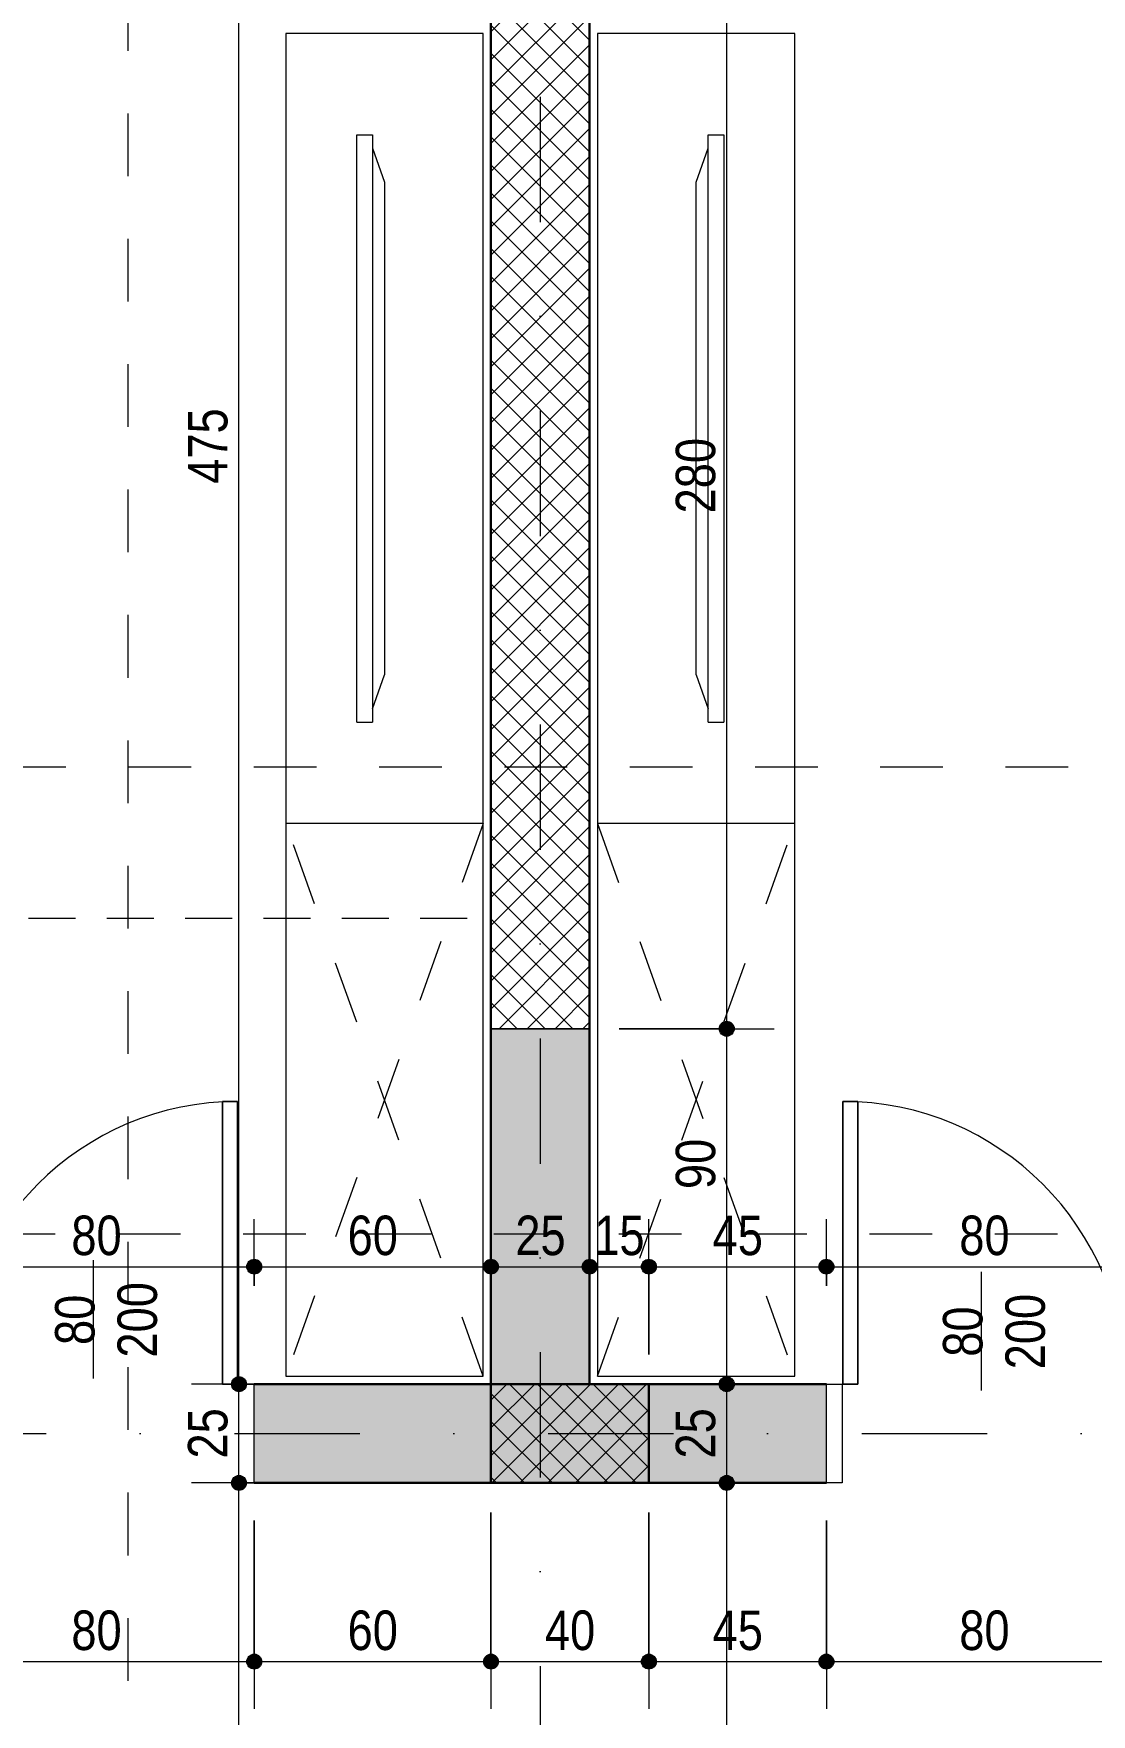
# Model space of a CAD drawing. Header units: centimetres. Extents: x -78 to 2009, y -1466 to 320.
# Drawn here: x 1223.2 to 1491.3, y -805.2 to -379.6 of the extents above; entities that cross this region are included whole.
import ezdxf

# ---------------------------------------------------------------- set-up
doc = ezdxf.new("R2010")
doc.units = ezdxf.units.CM
for name, pattern in [('Dash', [31.75, 15.875, -15.875]), ('Dash dot', [79.375, 31.75, -23.8125, 0, -23.8125]), ('Overhead', [19.84375, 11.90625, -7.9375])]:
    doc.linetypes.add(name, pattern=pattern)
for name, color, linetype, lineweight in [('A-ANNO-DIMS', 7, 'Continuous', 9), ('A-ANNO-DIMS-50', 7, 'Continuous', 9), ('A-DOOR', 7, 'Continuous', 9), ('A-DOOR-FRAM', 7, 'Continuous', 15), ('A-DOOR-IDEN', 7, 'Continuous', 9), ('A-FLOR-OVHD', 7, 'Overhead', 9), ('A-WALL', 7, 'Continuous', 9), ('A-WALL-PATT', 7, 'Continuous', 9), ('E-ELEC-EQPM', 7, 'Continuous', 9), ('G-ANNO-SYMB', 7, 'Continuous', 9), ('I-FURN', 7, 'Continuous', 9), ('I-FURN-HDLN', 7, 'Dash', 9), ('S-COLS', 7, 'Continuous', 9), ('S-GRID', 7, 'Continuous', 9)]:
    doc.layers.add(name, color=color, linetype=linetype, lineweight=lineweight)
doc.styles.add('Arial Narrow_1', font='ARIALN.TTF', dxfattribs={"height": 10})
doc.styles.add('Arial Narrow_3', font='ARIALN.TTF', dxfattribs={"height": 10})
doc.dimstyles.new('TEC_DIM', dxfattribs={"dimscale": 30.48, "dimtxt": 10.23431, "dimasz": 0.492126, "dimexe": 0.393701, "dimexo": 0.246063, "dimgap": 0, "dimtad": 1, "dimdec": 0, "dimzin": 0, "dimdsep": 46, "dimtxsty": 'Arial Narrow_3', "dimblk1": 'DOTSMALL', "dimblk2": 'DOTSMALL', "dimsah": 1, "dimcen": 0.09, "dimazin": 0, "dimtfac": 1, "dimtdec": 4, "dimtix": 1, "dimtmove": 0, "dimatfit": 3, "dimfxl": 0, "dimtvp": 1, "dimtolj": 1, "dimtzin": 0, "dimarcsym": 0})
doc.dimstyles.new('TEC_DIM_2', dxfattribs={"dimscale": 30.48, "dimtxt": 10.23431, "dimasz": 0.492126, "dimexe": 0.393701, "dimexo": 0.246063, "dimgap": 0, "dimtad": 1, "dimdec": 0, "dimzin": 0, "dimdsep": 46, "dimtxsty": 'Arial Narrow_3', "dimblk1": 'DOTSMALL', "dimblk2": 'DOTSMALL', "dimsah": 1, "dimcen": 0.09, "dimazin": 0, "dimtfac": 1, "dimtdec": 4, "dimtix": 1, "dimtmove": 2, "dimatfit": 3, "dimfxl": 0, "dimtvp": 1, "dimtolj": 1, "dimtzin": 0, "dimarcsym": 0})
pattern_1 = [(45, (0, 0), (-3.535534, 3.535534), []), (135, (0, 0), (-3.535534, -3.535534), [])]

# ---------------------------------------------------------------- blocks, each defined once
blk = doc.blocks.new('TEC_DOOR-INT - 80x200-2358330-НИВО 1')
at = {"layer": 'A-DOOR', "lineweight": 15}
for p, q in [((32, 84.1), (32, 12.5)), ((35.8, 84.1), (32, 84.1)), ((32, 12.5), (32, 84.1)), ((32, 84.1), (35.8, 84.1)), ((35.8, 12.5), (35.8, 84.1)), ((35.8, 84.1), (35.8, 12.5)), ((32, 12.5), (35.8, 12.5)), ((35.8, 12.5), (32, 12.5))]:
    blk.add_line(p, q, dxfattribs=at)
at = {"layer": 'A-DOOR'}
blk.add_arc((35.8, 12.5), 71.6, 90, 180, dxfattribs=at)
at = {"layer": 'A-DOOR-FRAM'}
for p, q in [((-36, 12.5), (-40, 12.5)), ((-40, 12.5), (-40, -12.5)), ((-40, -12.5), (-40, 12.5)), ((-40, 12.5), (-36, 12.5)), ((-36, -12.5), (-36, 12.5)), ((-36, 12.5), (-36, -12.5)), ((40, 12.5), (36, 12.5)), ((36, 12.5), (36, -12.5)), ((36, 12.5), (36, -12.5)), ((40, 12.5), (36, 12.5)), ((40, -12.5), (40, 12.5)), ((40, -12.5), (40, 12.5)), ((-40, -12.5), (-36, -12.5)), ((-36, -12.5), (-40, -12.5)), ((36, -12.5), (40, -12.5)), ((36, -12.5), (40, -12.5))]:
    blk.add_line(p, q, dxfattribs=at)
blk = doc.blocks.new('TEC_DOOR-INT - 80x200-2358332-НИВО 1')
at = {"layer": 'A-DOOR', "lineweight": 15}
for p, q in [((32, -12.5), (35.8, -12.5)), ((32, -84.1), (32, -12.5)), ((32, -12.5), (32, -84.1)), ((35.8, -12.5), (32, -12.5)), ((35.8, -12.5), (35.8, -84.1)), ((35.8, -84.1), (35.8, -12.5)), ((35.8, -84.1), (32, -84.1)), ((32, -84.1), (35.8, -84.1))]:
    blk.add_line(p, q, dxfattribs=at)
at = {"layer": 'A-DOOR'}
blk.add_arc((35.8, -12.5), 71.6, 180, 270, dxfattribs=at)
at = {"layer": 'A-DOOR-FRAM'}
for p, q in [((-40, -12.5), (-40, 12.5)), ((-40, 12.5), (-36, 12.5)), ((-36, 12.5), (-40, 12.5)), ((-40, 12.5), (-40, -12.5)), ((-36, 12.5), (-36, -12.5)), ((-36, -12.5), (-36, 12.5)), ((36, 12.5), (40, 12.5)), ((36, -12.5), (36, 12.5)), ((36, -12.5), (36, 12.5)), ((36, 12.5), (40, 12.5)), ((40, 12.5), (40, -12.5)), ((40, 12.5), (40, -12.5)), ((-36, -12.5), (-40, -12.5)), ((-40, -12.5), (-36, -12.5)), ((40, -12.5), (36, -12.5)), ((40, -12.5), (36, -12.5))]:
    blk.add_line(p, q, dxfattribs=at)
blk = doc.blocks.new('ГАРДЕРОБ - Гардероб-2266786-НИВО 1')
at = {"layer": 'I-FURN'}
for p, q in [((70, 0), (-70, 0)), ((-70, 0), (-70, -50)), ((70, -50), (70, 0)), ((-70, -50), (70, -50))]:
    blk.add_line(p, q, dxfattribs=at)
at = {"layer": 'I-FURN-HDLN'}
for p, q in [((70, -50), (-70, 0)), ((-70, -50), (70, 0))]:
    blk.add_line(p, q, dxfattribs=at)
blk = doc.blocks.new('ШКАФ - ШКАФ-2266788-НИВО 1')
at = {"layer": 'I-FURN'}
for p, q in [((100, 0), (-100, 0)), ((-100, 0), (-100, -50)), ((-100, -50), (100, -50))]:
    blk.add_line(p, q, dxfattribs=at)
blk = doc.blocks.new('TV - 65 Zoll-2242998-НИВО 1')
at = {"layer": 'E-ELEC-EQPM'}
for p, q in [((-70.97, 7), (-62.4, 10)), ((-62.4, 10), (62.4, 10)), ((70.97, 7), (62.4, 10)), ((-74.4, 7), (74.4, 7)), ((-74.4, 3), (-74.4, 7)), ((74.4, 3), (74.4, 7)), ((74.4, 3), (-74.4, 3))]:
    blk.add_line(p, q, dxfattribs=at)
blk = doc.blocks.new('ГАРДЕРОБ - Гардероб-2380712-НИВО 1')
at = {"layer": 'I-FURN'}
for p, q in [((70, 50), (-70, 50)), ((-70, 50), (-70, 0)), ((70, 0), (70, 50)), ((-70, 0), (70, 0))]:
    blk.add_line(p, q, dxfattribs=at)
at = {"layer": 'I-FURN-HDLN'}
for p, q in [((70, 50), (-70, 0)), ((-70, 50), (70, 0))]:
    blk.add_line(p, q, dxfattribs=at)
blk = doc.blocks.new('ШКАФ - ШКАФ-2252821-НИВО 1')
at = {"layer": 'I-FURN'}
for p, q in [((100, 50), (-100, 50)), ((-100, 50), (-100, 0)), ((-100, 0), (100, 0))]:
    blk.add_line(p, q, dxfattribs=at)
blk = doc.blocks.new('TV - 65 Zoll-2252729-НИВО 1')
at = {"layer": 'E-ELEC-EQPM'}
for p, q in [((-74.4, -3), (74.4, -3)), ((-74.4, -7), (-74.4, -3)), ((74.4, -7), (74.4, -3)), ((74.4, -7), (-74.4, -7)), ((-62.4, -10), (-70.97, -7)), ((62.4, -10), (70.97, -7)), ((62.4, -10), (-62.4, -10))]:
    blk.add_line(p, q, dxfattribs=at)
blk = doc.blocks.new('TEC_DOOR_TAG - TEC_DOOR_TAG-22318-НИВО 1')
at = {"layer": 'A-DOOR-IDEN'}
blk.add_line((-0.0145, -0.0167), (-0.0145, 0.5833), dxfattribs=at)
blk = doc.blocks.new('DIMBLOCK7-НИВО 1')
at = {"layer": 'A-ANNO-DIMS-50', "transparency": 16777216}
h = blk.add_hatch(color=256, dxfattribs=at)
edge = h.paths.add_edge_path()
edge.add_arc((124.14, 264.99), 1.88, 0, 360)
h = blk.add_hatch(color=256, dxfattribs=at)
edge = h.paths.add_edge_path()
edge.add_arc((1804.14, 264.99), 1.88, 0, 360)
for p, q in [((124.14, -409.09), (124.14, 276.99)), ((1804.14, 17.98), (1804.14, 276.99)), ((124.14, 264.99), (1804.14, 264.99)), ((124.14, 264.99), (124.14, -409.09)), ((1804.14, 264.99), (1804.14, 17.98))]:
    blk.add_line(p, q, dxfattribs=at)
for centre in [(124.14, 264.99), (1804.14, 264.99)]:
    blk.add_circle(centre, 1.88, dxfattribs=at)
at = {"layer": 'A-ANNO-DIMS-50', "color": 0, "transparency": 16777216, "insert": (951.47, 277.91), "char_height": 10, "width": 30.4105, "attachment_point": 1, "line_spacing_factor": 0.974696, "style": 'Arial Narrow_3'}
blk.add_mtext('1680', dxfattribs=at)
blk = doc.blocks.new('_DotSmall')
at = {"color": 0, "linetype": 'ByBlock', "const_width": 0.5}
blk.add_lwpolyline([(-0.0625, 0, 1), (0.0625, 0, 1)], format="xyb", close=True, dxfattribs=at)
blk = doc.blocks.new('DIMBLOCK118-НИВО 1')
at = {"layer": 'A-ANNO-DIMS-50', "transparency": 16777216}
h = blk.add_hatch(color=256, dxfattribs=at)
edge = h.paths.add_edge_path()
edge.add_arc((1398.88, -746.59), 1.88, 0, 360)
h = blk.add_hatch(color=256, dxfattribs=at)
edge = h.paths.add_edge_path()
edge.add_arc((1398.88, -901.59), 1.88, 0, 360)
for p, q in [((1403.73, -746.59), (1386.88, -746.59)), ((1398.88, -901.59), (1398.88, -746.59)), ((1398.88, -746.59), (1403.73, -746.59)), ((1403.73, -901.59), (1386.88, -901.59)), ((1398.88, -901.59), (1403.73, -901.59))]:
    blk.add_line(p, q, dxfattribs=at)
for centre in [(1398.88, -746.59), (1398.88, -901.59)]:
    blk.add_circle(centre, 1.88, dxfattribs=at)
at = {"layer": 'A-ANNO-DIMS-50', "color": 0, "transparency": 16777216, "insert": (1385.96, -833.59), "char_height": 10, "width": 22.8079, "attachment_point": 1, "rotation": 90, "line_spacing_factor": 0.974696, "style": 'Arial Narrow_3'}
blk.add_mtext('155', dxfattribs=at)
blk = doc.blocks.new('DIMBLOCK119-НИВО 1')
at = {"layer": 'A-ANNO-DIMS-50', "transparency": 16777216}
h = blk.add_hatch(color=256, dxfattribs=at)
edge = h.paths.add_edge_path()
edge.add_arc((1398.88, -721.59), 1.88, 0, 360)
h = blk.add_hatch(color=256, dxfattribs=at)
edge = h.paths.add_edge_path()
edge.add_arc((1398.88, -746.59), 1.88, 0, 360)
for p, q in [((1403.73, -721.59), (1386.88, -721.59)), ((1398.88, -746.59), (1398.88, -721.59)), ((1398.88, -721.59), (1403.73, -721.59)), ((1403.73, -746.59), (1386.88, -746.59)), ((1398.88, -746.59), (1403.73, -746.59))]:
    blk.add_line(p, q, dxfattribs=at)
for centre in [(1398.88, -721.59), (1398.88, -746.59)]:
    blk.add_circle(centre, 1.88, dxfattribs=at)
at = {"layer": 'A-ANNO-DIMS-50', "color": 0, "transparency": 16777216, "insert": (1385.96, -740.42), "char_height": 10, "width": 15.2053, "attachment_point": 1, "rotation": 90, "line_spacing_factor": 0.974696, "style": 'Arial Narrow_3'}
blk.add_mtext('25', dxfattribs=at)
blk = doc.blocks.new('DIMBLOCK120-НИВО 1')
at = {"layer": 'A-ANNO-DIMS-50', "transparency": 16777216}
h = blk.add_hatch(color=256, dxfattribs=at)
edge = h.paths.add_edge_path()
edge.add_arc((1398.88, -631.59), 1.88, 0, 360)
h = blk.add_hatch(color=256, dxfattribs=at)
edge = h.paths.add_edge_path()
edge.add_arc((1398.88, -721.59), 1.88, 0, 360)
for p, q in [((1371.64, -631.59), (1410.88, -631.59)), ((1398.88, -631.59), (1371.64, -631.59)), ((1398.88, -721.59), (1398.88, -631.59)), ((1403.73, -721.59), (1386.88, -721.59)), ((1398.88, -721.59), (1403.73, -721.59))]:
    blk.add_line(p, q, dxfattribs=at)
for centre in [(1398.88, -631.59), (1398.88, -721.59)]:
    blk.add_circle(centre, 1.88, dxfattribs=at)
at = {"layer": 'A-ANNO-DIMS-50', "color": 0, "transparency": 16777216, "insert": (1385.96, -672.19), "char_height": 10, "width": 15.2053, "attachment_point": 1, "rotation": 90, "line_spacing_factor": 0.974696, "style": 'Arial Narrow_3'}
blk.add_mtext('90', dxfattribs=at)
blk = doc.blocks.new('DIMBLOCK121-НИВО 1')
at = {"layer": 'A-ANNO-DIMS-50', "transparency": 16777216}
h = blk.add_hatch(color=256, dxfattribs=at)
edge = h.paths.add_edge_path()
edge.add_arc((1398.88, -351.59), 1.88, 0, 360)
h = blk.add_hatch(color=256, dxfattribs=at)
edge = h.paths.add_edge_path()
edge.add_arc((1398.88, -631.59), 1.88, 0, 360)
for p, q in [((1371.64, -351.59), (1410.88, -351.59)), ((1398.88, -351.59), (1371.64, -351.59)), ((1398.88, -631.59), (1398.88, -351.59)), ((1371.64, -631.59), (1410.88, -631.59)), ((1398.88, -631.59), (1371.64, -631.59))]:
    blk.add_line(p, q, dxfattribs=at)
for centre in [(1398.88, -351.59), (1398.88, -631.59)]:
    blk.add_circle(centre, 1.88, dxfattribs=at)
at = {"layer": 'A-ANNO-DIMS-50', "color": 0, "transparency": 16777216, "insert": (1385.96, -501.09), "char_height": 10, "width": 22.8079, "attachment_point": 1, "rotation": 90, "line_spacing_factor": 0.974696, "style": 'Arial Narrow_3'}
blk.add_mtext('280', dxfattribs=at)
blk = doc.blocks.new('DIMBLOCK154-НИВО 1')
at = {"layer": 'A-ANNO-DIMS-50', "transparency": 16777216}
h = blk.add_hatch(color=256, dxfattribs=at)
edge = h.paths.add_edge_path()
edge.add_arc((1199.14, -691.84), 1.88, 0, 360)
h = blk.add_hatch(color=256, dxfattribs=at)
edge = h.paths.add_edge_path()
edge.add_arc((1279.14, -691.84), 1.88, 0, 360)
for p, q in [((1199.14, -696.68), (1199.14, -679.84)), ((1279.14, -696.68), (1279.14, -679.84)), ((1199.14, -691.84), (1279.14, -691.84)), ((1199.14, -691.84), (1199.14, -696.68)), ((1279.14, -691.84), (1279.14, -696.68))]:
    blk.add_line(p, q, dxfattribs=at)
for centre in [(1199.14, -691.84), (1279.14, -691.84)]:
    blk.add_circle(centre, 1.88, dxfattribs=at)
at = {"layer": 'A-ANNO-DIMS-50', "color": 0, "transparency": 16777216, "insert": (1232.81, -678.91), "char_height": 10, "width": 15.2053, "attachment_point": 1, "line_spacing_factor": 0.974696, "style": 'Arial Narrow_3'}
blk.add_mtext('80', dxfattribs=at)
blk = doc.blocks.new('DIMBLOCK155-НИВО 1')
at = {"layer": 'A-ANNO-DIMS-50', "transparency": 16777216}
h = blk.add_hatch(color=256, dxfattribs=at)
edge = h.paths.add_edge_path()
edge.add_arc((1279.14, -691.84), 1.88, 0, 360)
h = blk.add_hatch(color=256, dxfattribs=at)
edge = h.paths.add_edge_path()
edge.add_arc((1339.14, -691.84), 1.88, 0, 360)
for p, q in [((1279.14, -696.68), (1279.14, -679.84)), ((1339.14, -696.68), (1339.14, -679.84)), ((1279.14, -691.84), (1339.14, -691.84)), ((1279.14, -691.84), (1279.14, -696.68)), ((1339.14, -691.84), (1339.14, -696.68))]:
    blk.add_line(p, q, dxfattribs=at)
for centre in [(1279.14, -691.84), (1339.14, -691.84)]:
    blk.add_circle(centre, 1.88, dxfattribs=at)
at = {"layer": 'A-ANNO-DIMS-50', "color": 0, "transparency": 16777216, "insert": (1302.81, -678.91), "char_height": 10, "width": 15.2053, "attachment_point": 1, "line_spacing_factor": 0.974696, "style": 'Arial Narrow_3'}
blk.add_mtext('60', dxfattribs=at)
blk = doc.blocks.new('DIMBLOCK156-НИВО 1')
at = {"layer": 'A-ANNO-DIMS-50', "transparency": 16777216}
h = blk.add_hatch(color=256, dxfattribs=at)
edge = h.paths.add_edge_path()
edge.add_arc((1339.14, -691.84), 1.88, 0, 360)
h = blk.add_hatch(color=256, dxfattribs=at)
edge = h.paths.add_edge_path()
edge.add_arc((1364.14, -691.84), 1.88, 0, 360)
for p, q in [((1339.14, -696.68), (1339.14, -679.84)), ((1364.14, -696.68), (1364.14, -679.84)), ((1339.14, -691.84), (1364.14, -691.84)), ((1339.14, -691.84), (1339.14, -696.68)), ((1364.14, -691.84), (1364.14, -696.68))]:
    blk.add_line(p, q, dxfattribs=at)
for centre in [(1339.14, -691.84), (1364.14, -691.84)]:
    blk.add_circle(centre, 1.88, dxfattribs=at)
at = {"layer": 'A-ANNO-DIMS-50', "color": 0, "transparency": 16777216, "insert": (1345.31, -678.91), "char_height": 10, "width": 15.2053, "attachment_point": 1, "line_spacing_factor": 0.974696, "style": 'Arial Narrow_3'}
blk.add_mtext('25', dxfattribs=at)
blk = doc.blocks.new('DIMBLOCK157-НИВО 1')
at = {"layer": 'A-ANNO-DIMS-50', "transparency": 16777216}
h = blk.add_hatch(color=256, dxfattribs=at)
edge = h.paths.add_edge_path()
edge.add_arc((1364.14, -691.84), 1.88, 0, 360)
h = blk.add_hatch(color=256, dxfattribs=at)
edge = h.paths.add_edge_path()
edge.add_arc((1379.14, -691.84), 1.88, 0, 360)
for p, q in [((1364.14, -696.68), (1364.14, -679.84)), ((1379.14, -714.09), (1379.14, -679.84)), ((1364.14, -691.84), (1379.14, -691.84)), ((1364.14, -691.84), (1364.14, -696.68)), ((1379.14, -691.84), (1379.14, -714.09))]:
    blk.add_line(p, q, dxfattribs=at)
for centre in [(1364.14, -691.84), (1379.14, -691.84)]:
    blk.add_circle(centre, 1.88, dxfattribs=at)
at = {"layer": 'A-ANNO-DIMS-50', "color": 0, "transparency": 16777216, "insert": (1365.31, -678.91), "char_height": 10, "width": 15.2053, "attachment_point": 1, "line_spacing_factor": 0.974696, "style": 'Arial Narrow_3'}
blk.add_mtext('15', dxfattribs=at)
blk = doc.blocks.new('DIMBLOCK158-НИВО 1')
at = {"layer": 'A-ANNO-DIMS-50', "transparency": 16777216}
h = blk.add_hatch(color=256, dxfattribs=at)
edge = h.paths.add_edge_path()
edge.add_arc((1379.14, -691.84), 1.88, 0, 360)
h = blk.add_hatch(color=256, dxfattribs=at)
edge = h.paths.add_edge_path()
edge.add_arc((1424.14, -691.84), 1.88, 0, 360)
for p, q in [((1379.14, -714.09), (1379.14, -679.84)), ((1424.14, -696.68), (1424.14, -679.84)), ((1379.14, -691.84), (1424.14, -691.84)), ((1379.14, -691.84), (1379.14, -714.09)), ((1424.14, -691.84), (1424.14, -696.68))]:
    blk.add_line(p, q, dxfattribs=at)
for centre in [(1379.14, -691.84), (1424.14, -691.84)]:
    blk.add_circle(centre, 1.88, dxfattribs=at)
at = {"layer": 'A-ANNO-DIMS-50', "color": 0, "transparency": 16777216, "insert": (1395.31, -678.91), "char_height": 10, "width": 15.2053, "attachment_point": 1, "line_spacing_factor": 0.974696, "style": 'Arial Narrow_3'}
blk.add_mtext('45', dxfattribs=at)
blk = doc.blocks.new('DIMBLOCK159-НИВО 1')
at = {"layer": 'A-ANNO-DIMS-50', "transparency": 16777216}
h = blk.add_hatch(color=256, dxfattribs=at)
edge = h.paths.add_edge_path()
edge.add_arc((1424.14, -691.84), 1.88, 0, 360)
h = blk.add_hatch(color=256, dxfattribs=at)
edge = h.paths.add_edge_path()
edge.add_arc((1504.14, -691.84), 1.88, 0, 360)
for p, q in [((1424.14, -696.68), (1424.14, -679.84)), ((1504.14, -696.68), (1504.14, -679.84)), ((1424.14, -691.84), (1504.14, -691.84)), ((1424.14, -691.84), (1424.14, -696.68)), ((1504.14, -691.84), (1504.14, -696.68))]:
    blk.add_line(p, q, dxfattribs=at)
for centre in [(1424.14, -691.84), (1504.14, -691.84)]:
    blk.add_circle(centre, 1.88, dxfattribs=at)
at = {"layer": 'A-ANNO-DIMS-50', "color": 0, "transparency": 16777216, "insert": (1457.81, -678.91), "char_height": 10, "width": 15.2053, "attachment_point": 1, "line_spacing_factor": 0.974696, "style": 'Arial Narrow_3'}
blk.add_mtext('80', dxfattribs=at)
blk = doc.blocks.new('DIMBLOCK166-НИВО 1')
at = {"layer": 'A-ANNO-DIMS-50', "transparency": 16777216}
h = blk.add_hatch(color=256, dxfattribs=at)
edge = h.paths.add_edge_path()
edge.add_arc((1275.27, -746.59), 1.88, 0, 360)
h = blk.add_hatch(color=256, dxfattribs=at)
edge = h.paths.add_edge_path()
edge.add_arc((1275.27, -901.59), 1.88, 0, 360)
for p, q in [((1280.12, -746.59), (1263.27, -746.59)), ((1275.27, -901.59), (1275.27, -746.59)), ((1275.27, -746.59), (1280.12, -746.59)), ((1280.12, -901.59), (1263.27, -901.59)), ((1275.27, -901.59), (1280.12, -901.59))]:
    blk.add_line(p, q, dxfattribs=at)
for centre in [(1275.27, -746.59), (1275.27, -901.59)]:
    blk.add_circle(centre, 1.88, dxfattribs=at)
at = {"layer": 'A-ANNO-DIMS-50', "color": 0, "transparency": 16777216, "insert": (1262.35, -833.59), "char_height": 10, "width": 22.8079, "attachment_point": 1, "rotation": 90, "line_spacing_factor": 0.974696, "style": 'Arial Narrow_3'}
blk.add_mtext('155', dxfattribs=at)
blk = doc.blocks.new('DIMBLOCK167-НИВО 1')
at = {"layer": 'A-ANNO-DIMS-50', "transparency": 16777216}
h = blk.add_hatch(color=256, dxfattribs=at)
edge = h.paths.add_edge_path()
edge.add_arc((1275.27, -721.59), 1.88, 0, 360)
h = blk.add_hatch(color=256, dxfattribs=at)
edge = h.paths.add_edge_path()
edge.add_arc((1275.27, -746.59), 1.88, 0, 360)
for p, q in [((1280.12, -721.59), (1263.27, -721.59)), ((1275.27, -746.59), (1275.27, -721.59)), ((1275.27, -721.59), (1280.12, -721.59)), ((1280.12, -746.59), (1263.27, -746.59)), ((1275.27, -746.59), (1280.12, -746.59))]:
    blk.add_line(p, q, dxfattribs=at)
for centre in [(1275.27, -721.59), (1275.27, -746.59)]:
    blk.add_circle(centre, 1.88, dxfattribs=at)
at = {"layer": 'A-ANNO-DIMS-50', "color": 0, "transparency": 16777216, "insert": (1262.35, -740.42), "char_height": 10, "width": 15.2053, "attachment_point": 1, "rotation": 90, "line_spacing_factor": 0.974696, "style": 'Arial Narrow_3'}
blk.add_mtext('25', dxfattribs=at)
blk = doc.blocks.new('DIMBLOCK168-НИВО 1')
at = {"layer": 'A-ANNO-DIMS-50', "transparency": 16777216}
h = blk.add_hatch(color=256, dxfattribs=at)
edge = h.paths.add_edge_path()
edge.add_arc((1275.27, -246.59), 1.88, 0, 360)
h = blk.add_hatch(color=256, dxfattribs=at)
edge = h.paths.add_edge_path()
edge.add_arc((1275.27, -721.59), 1.88, 0, 360)
for p, q in [((1280.12, -246.59), (1263.27, -246.59)), ((1275.27, -721.59), (1275.27, -246.59)), ((1275.27, -246.59), (1280.12, -246.59)), ((1280.12, -721.59), (1263.27, -721.59)), ((1275.27, -721.59), (1280.12, -721.59))]:
    blk.add_line(p, q, dxfattribs=at)
for centre in [(1275.27, -246.59), (1275.27, -721.59)]:
    blk.add_circle(centre, 1.88, dxfattribs=at)
at = {"layer": 'A-ANNO-DIMS-50', "color": 0, "transparency": 16777216, "insert": (1262.35, -493.59), "char_height": 10, "width": 22.8079, "attachment_point": 1, "rotation": 90, "line_spacing_factor": 0.974696, "style": 'Arial Narrow_3'}
blk.add_mtext('475', dxfattribs=at)
blk = doc.blocks.new('DIMBLOCK244-НИВО 1')
at = {"layer": 'A-ANNO-DIMS-50', "transparency": 16777216}
h = blk.add_hatch(color=256, dxfattribs=at)
edge = h.paths.add_edge_path()
edge.add_arc((1199.14, -791.84), 1.88, 0, 360)
h = blk.add_hatch(color=256, dxfattribs=at)
edge = h.paths.add_edge_path()
edge.add_arc((1279.14, -791.84), 1.88, 0, 360)
for p, q in [((1199.14, -756.09), (1199.14, -803.84)), ((1199.14, -791.84), (1199.14, -756.09)), ((1279.14, -756.09), (1279.14, -803.84)), ((1279.14, -791.84), (1279.14, -756.09)), ((1199.14, -791.84), (1279.14, -791.84))]:
    blk.add_line(p, q, dxfattribs=at)
for centre in [(1199.14, -791.84), (1279.14, -791.84)]:
    blk.add_circle(centre, 1.88, dxfattribs=at)
at = {"layer": 'A-ANNO-DIMS-50', "color": 0, "transparency": 16777216, "insert": (1232.81, -778.91), "char_height": 10, "width": 15.2053, "attachment_point": 1, "line_spacing_factor": 0.974696, "style": 'Arial Narrow_3'}
blk.add_mtext('80', dxfattribs=at)
blk = doc.blocks.new('DIMBLOCK245-НИВО 1')
at = {"layer": 'A-ANNO-DIMS-50', "transparency": 16777216}
h = blk.add_hatch(color=256, dxfattribs=at)
edge = h.paths.add_edge_path()
edge.add_arc((1279.14, -791.84), 1.88, 0, 360)
h = blk.add_hatch(color=256, dxfattribs=at)
edge = h.paths.add_edge_path()
edge.add_arc((1339.14, -791.84), 1.88, 0, 360)
for p, q in [((1279.14, -756.09), (1279.14, -803.84)), ((1279.14, -791.84), (1279.14, -756.09)), ((1339.14, -754.09), (1339.14, -803.84)), ((1339.14, -791.84), (1339.14, -754.09)), ((1279.14, -791.84), (1339.14, -791.84))]:
    blk.add_line(p, q, dxfattribs=at)
for centre in [(1279.14, -791.84), (1339.14, -791.84)]:
    blk.add_circle(centre, 1.88, dxfattribs=at)
at = {"layer": 'A-ANNO-DIMS-50', "color": 0, "transparency": 16777216, "insert": (1302.81, -778.91), "char_height": 10, "width": 15.2053, "attachment_point": 1, "line_spacing_factor": 0.974696, "style": 'Arial Narrow_3'}
blk.add_mtext('60', dxfattribs=at)
blk = doc.blocks.new('DIMBLOCK246-НИВО 1')
at = {"layer": 'A-ANNO-DIMS-50', "transparency": 16777216}
h = blk.add_hatch(color=256, dxfattribs=at)
edge = h.paths.add_edge_path()
edge.add_arc((1339.14, -791.84), 1.88, 0, 360)
h = blk.add_hatch(color=256, dxfattribs=at)
edge = h.paths.add_edge_path()
edge.add_arc((1379.14, -791.84), 1.88, 0, 360)
for p, q in [((1339.14, -754.09), (1339.14, -803.84)), ((1339.14, -791.84), (1339.14, -754.09)), ((1379.14, -754.09), (1379.14, -803.84)), ((1379.14, -791.84), (1379.14, -754.09)), ((1339.14, -791.84), (1379.14, -791.84))]:
    blk.add_line(p, q, dxfattribs=at)
for centre in [(1339.14, -791.84), (1379.14, -791.84)]:
    blk.add_circle(centre, 1.88, dxfattribs=at)
at = {"layer": 'A-ANNO-DIMS-50', "color": 0, "transparency": 16777216, "insert": (1352.81, -778.91), "char_height": 10, "width": 15.2053, "attachment_point": 1, "line_spacing_factor": 0.974696, "style": 'Arial Narrow_3'}
blk.add_mtext('40', dxfattribs=at)
blk = doc.blocks.new('DIMBLOCK247-НИВО 1')
at = {"layer": 'A-ANNO-DIMS-50', "transparency": 16777216}
h = blk.add_hatch(color=256, dxfattribs=at)
edge = h.paths.add_edge_path()
edge.add_arc((1379.14, -791.84), 1.88, 0, 360)
h = blk.add_hatch(color=256, dxfattribs=at)
edge = h.paths.add_edge_path()
edge.add_arc((1424.14, -791.84), 1.88, 0, 360)
for p, q in [((1379.14, -754.09), (1379.14, -803.84)), ((1379.14, -791.84), (1379.14, -754.09)), ((1424.14, -756.09), (1424.14, -803.84)), ((1424.14, -791.84), (1424.14, -756.09)), ((1379.14, -791.84), (1424.14, -791.84))]:
    blk.add_line(p, q, dxfattribs=at)
for centre in [(1379.14, -791.84), (1424.14, -791.84)]:
    blk.add_circle(centre, 1.88, dxfattribs=at)
at = {"layer": 'A-ANNO-DIMS-50', "color": 0, "transparency": 16777216, "insert": (1395.31, -778.91), "char_height": 10, "width": 15.2053, "attachment_point": 1, "line_spacing_factor": 0.974696, "style": 'Arial Narrow_3'}
blk.add_mtext('45', dxfattribs=at)
blk = doc.blocks.new('DIMBLOCK248-НИВО 1')
at = {"layer": 'A-ANNO-DIMS-50', "transparency": 16777216}
h = blk.add_hatch(color=256, dxfattribs=at)
edge = h.paths.add_edge_path()
edge.add_arc((1424.14, -791.84), 1.88, 0, 360)
h = blk.add_hatch(color=256, dxfattribs=at)
edge = h.paths.add_edge_path()
edge.add_arc((1504.14, -791.84), 1.88, 0, 360)
for p, q in [((1424.14, -756.09), (1424.14, -803.84)), ((1424.14, -791.84), (1424.14, -756.09)), ((1504.14, -756.09), (1504.14, -803.84)), ((1504.14, -791.84), (1504.14, -756.09)), ((1424.14, -791.84), (1504.14, -791.84))]:
    blk.add_line(p, q, dxfattribs=at)
for centre in [(1424.14, -791.84), (1504.14, -791.84)]:
    blk.add_circle(centre, 1.88, dxfattribs=at)
at = {"layer": 'A-ANNO-DIMS-50', "color": 0, "transparency": 16777216, "insert": (1457.81, -778.91), "char_height": 10, "width": 15.2053, "attachment_point": 1, "line_spacing_factor": 0.974696, "style": 'Arial Narrow_3'}
blk.add_mtext('80', dxfattribs=at)

msp = doc.modelspace()

# ---------------------------------------------------------------- hatches: boundary and pattern name
at = {"layer": 'A-WALL-PATT', "true_color": 0x808080}
h = msp.add_hatch(color=8, dxfattribs=at)
h.paths.add_polyline_path([(1364.14, -746.59), (1364.14, -631.59), (1339.14, -631.59), (1339.14, -746.59)])
h.paths.add_polyline_path([(1339.14, -351.59), (1364.14, -351.59), (1364.14, -246.59), (1339.14, -246.59), (1339.14, -320.62)])
h = msp.add_hatch(color=8, dxfattribs=at)
h.paths.add_polyline_path([(1199.14, -746.59), (1199.14, -721.59), (969.14, -721.59), (969.14, -746.59), (1158.03, -746.59)])
h.paths.add_polyline_path([(1339.14, -746.59), (1339.14, -721.59), (1279.14, -721.59), (1279.14, -746.59)])
h = msp.add_hatch(color=8, dxfattribs=at)
h.paths.add_polyline_path([(1424.14, -746.59), (1424.14, -721.59), (1364.14, -721.59), (1364.14, -746.59)])
h.paths.add_polyline_path([(1674.14, -746.59), (1674.14, -721.59), (1504.14, -721.59), (1504.14, -746.59)])
at = {"layer": 'S-COLS'}
h = msp.add_hatch(dxfattribs=at)
h.set_pattern_fill('FP1_11', color=256, style=0, pattern_type=2)
h.set_pattern_definition(pattern_1)
h.paths.add_polyline_path([(1339.14, -631.59), (1364.14, -631.59), (1364.14, -351.59), (1339.14, -351.59), (1339.14, -538.26)])
h = msp.add_hatch(dxfattribs=at)
h.set_pattern_fill('FP1_11', color=256, style=0, pattern_type=2)
h.set_pattern_definition(pattern_1)
h.paths.add_polyline_path([(1339.14, -746.59), (1379.14, -746.59), (1379.14, -721.59), (1339.14, -721.59)])

# ---------------------------------------------------------------- linework, layer by layer
at = {"layer": 'A-FLOR-OVHD'}
msp.add_line((944.14, -603.59), (1339.14, -603.59), dxfattribs=at)
at = {"layer": 'A-WALL', "lineweight": 30}
for p, q in [((1339.14, -631.59), (1339.14, -721.59)), ((1364.14, -721.59), (1364.14, -631.59)), ((1339.14, -721.59), (1279.14, -721.59)), ((1424.14, -721.59), (1364.14, -721.59)), ((1279.14, -746.59), (1424.14, -746.59))]:
    msp.add_line(p, q, dxfattribs=at)
at = {"layer": 'A-WALL'}
msp.add_line((1364.14, -631.59), (1339.14, -631.59), dxfattribs=at)
at = {"layer": 'G-ANNO-SYMB', "linetype": 'Dash', "lineweight": 18}
for p, q in [((1247.14, 298.69), (1247.14, -1442.51)), ((-54.45, -565.23), (1984.55, -565.23)), ((-57.18, -683.55), (1988.27, -683.55))]:
    msp.add_line(p, q, dxfattribs=at)
at = {"layer": 'S-COLS', "lineweight": 30}
for p, q in [((1339.14, -351.59), (1339.14, -631.59)), ((1364.14, -631.59), (1364.14, -351.59)), ((1379.14, -721.59), (1339.14, -721.59)), ((1339.14, -721.59), (1339.14, -746.59)), ((1379.14, -746.59), (1379.14, -721.59)), ((1339.14, -746.59), (1379.14, -746.59))]:
    msp.add_line(p, q, dxfattribs=at)
at = {"layer": 'S-COLS'}
msp.add_line((1339.14, -631.59), (1364.14, -631.59), dxfattribs=at)
at = {"layer": 'S-GRID', "color": 1, "linetype": 'Dash dot', "lineweight": 18, "true_color": 0xff0000}
for p, q in [((1351.64, 160.73), (1351.64, -1310.92)), ((82.05, -734.09), (1840.98, -734.09))]:
    msp.add_line(p, q, dxfattribs=at)

# ---------------------------------------------------------------- block references
at = {"layer": 'A-DOOR'}
msp.add_blockref('TEC_DOOR-INT - 80x200-2358330-НИВО 1', (1239.14, -734.09), dxfattribs=at)
at = {"layer": 'A-DOOR', "rotation": 180}
msp.add_blockref('TEC_DOOR-INT - 80x200-2358332-НИВО 1', (1464.14, -734.09), dxfattribs=at)
at = {"layer": 'A-DOOR-IDEN', "xscale": 49.99999999999998, "yscale": 49.99999999999998, "zscale": 49.99999999999998}
for p in [(1239.14, -719.34), (1464.14, -722.32)]:
    msp.add_blockref('TEC_DOOR_TAG - TEC_DOOR_TAG-22318-НИВО 1', p, dxfattribs=at)
at = {"layer": 'E-ELEC-EQPM'}
for name, p, rotation in [('TV - 65 Zoll-2242998-НИВО 1', (1302.14, -479.59), 269.9999999999999), ('TV - 65 Zoll-2252729-НИВО 1', (1401.14, -479.59), 270.0000000000001)]:
    msp.add_blockref(name, p, dxfattribs=dict(at, rotation=rotation))
at = {"layer": 'I-FURN'}
for name, p, rotation in [('ШКАФ - ШКАФ-2266788-НИВО 1', (1337.14, -479.59), 269.9999999999997), ('ШКАФ - ШКАФ-2252821-НИВО 1', (1366.14, -479.59), 270.0000000000003), ('ГАРДЕРОБ - Гардероб-2266786-НИВО 1', (1287.14, -649.59), 90.00000000000044), ('ГАРДЕРОБ - Гардероб-2380712-НИВО 1', (1416.14, -649.59), 89.99999999999957)]:
    msp.add_blockref(name, p, dxfattribs=dict(at, rotation=rotation))

# ---------------------------------------------------------------- texts
at = {"layer": 'A-DOOR-IDEN', "char_height": 10, "width": 20.2, "attachment_point": 5, "rotation": 90, "line_spacing_factor": 0.949189, "style": 'Arial Narrow_1'}
for insert in [(1241.66, -705.3), (1466.66, -708.27)]:
    msp.add_mtext('\\pt5,10,15,20,25,30,35,40,45,50,55,60,65,70,75,80,85,90,95,100,105,110,115,120,125,130,135,140,145,150,155,160;80\\P200', dxfattribs=dict(at, insert=insert))

# ---------------------------------------------------------------- dimensions: what is measured, and where the dimension line sits
at = {"layer": 'A-ANNO-DIMS'}
for base, p1, p2, override, picture, middle in [((1804.14, 264.99), (124.14, -416.59), (1804.14, 10.48), {"dimpost": '<>', "dimfxl": 1733.431886}, 'DIMBLOCK7-НИВО 1', (964.14, 270.09)), ((1279.14, -691.84), (1199.14, -689.18), (1279.14, -689.18), {"dimpost": '<>', "dimfxl": 80}, 'DIMBLOCK154-НИВО 1', (1239.14, -686.73)), ((1339.14, -691.84), (1279.14, -689.18), (1339.14, -689.18), {"dimpost": '<>', "dimfxl": 60}, 'DIMBLOCK155-НИВО 1', (1309.14, -686.73)), ((1364.14, -691.84), (1339.14, -689.18), (1364.14, -689.18), {"dimpost": '<>', "dimfxl": 25}, 'DIMBLOCK156-НИВО 1', (1351.64, -686.73)), ((1379.14, -691.84), (1364.14, -689.18), (1379.14, -721.59), {"dimpost": '<>', "dimfxl": 35.706267}, 'DIMBLOCK157-НИВО 1', (1371.64, -686.73)), ((1424.14, -691.84), (1379.14, -721.59), (1424.14, -689.18), {"dimpost": '<>', "dimfxl": 55.452119}, 'DIMBLOCK158-НИВО 1', (1401.64, -686.75)), ((1504.14, -691.84), (1424.14, -689.18), (1504.14, -689.18), {"dimpost": '<>', "dimfxl": 80}, 'DIMBLOCK159-НИВО 1', (1464.14, -686.73)), ((1279.14, -791.84), (1199.14, -748.59), (1279.14, -748.59), {"dimpost": '<>', "dimfxl": 80}, 'DIMBLOCK244-НИВО 1', (1239.14, -786.73)), ((1339.14, -791.84), (1279.14, -748.59), (1339.14, -746.59), {"dimpost": '<>', "dimfxl": 60.033324}, 'DIMBLOCK245-НИВО 1', (1309.14, -786.73)), ((1379.14, -791.84), (1339.14, -746.59), (1379.14, -746.59), {"dimpost": '<>', "dimfxl": 40}, 'DIMBLOCK246-НИВО 1', (1359.14, -786.73)), ((1424.14, -791.84), (1379.14, -746.59), (1424.14, -748.59), {"dimpost": '<>', "dimfxl": 45.044423}, 'DIMBLOCK247-НИВО 1', (1401.64, -786.75)), ((1504.14, -791.84), (1424.14, -748.59), (1504.14, -748.59), {"dimpost": '<>', "dimfxl": 80}, 'DIMBLOCK248-НИВО 1', (1464.14, -786.73))]:
    dim = msp.add_linear_dim(base=base, p1=p1, p2=p2, dimstyle='TEC_DIM', override=override, dxfattribs=at)
    dim.commit()
    dim.dimension.update_dxf_attribs({"geometry": picture, "text_midpoint": middle})
for base, p1, p2, override, picture, middle in [((1275.27, -246.59), (1272.62, -721.59), (1272.62, -246.59), {"dimpost": '<>', "dimfxl": 475}, 'DIMBLOCK168-НИВО 1', (1270.19, -484.09)), ((1398.88, -351.59), (1364.14, -631.59), (1364.14, -351.59), {"dimpost": '<>', "dimfxl": 280}, 'DIMBLOCK121-НИВО 1', (1393.78, -491.59)), ((1275.27, -721.59), (1272.62, -746.59), (1272.62, -721.59), {"dimpost": '<>', "dimfxl": 25}, 'DIMBLOCK167-НИВО 1', (1270.16, -734.09)), ((1398.88, -721.59), (1396.23, -746.59), (1396.23, -721.59), {"dimpost": '<>', "dimfxl": 25}, 'DIMBLOCK119-НИВО 1', (1393.78, -734.09)), ((1275.27, -746.59), (1272.62, -901.59), (1272.62, -746.59), {"dimpost": '<>', "dimfxl": 155}, 'DIMBLOCK166-НИВО 1', (1270.16, -824.09)), ((1398.88, -746.59), (1396.23, -901.59), (1396.23, -746.59), {"dimpost": '<>', "dimfxl": 155}, 'DIMBLOCK118-НИВО 1', (1393.78, -824.09))]:
    dim = msp.add_linear_dim(base=base, p1=p1, p2=p2, angle=90, dimstyle='TEC_DIM', override=override, dxfattribs=at)
    dim.commit()
    dim.dimension.update_dxf_attribs({"geometry": picture, "text_midpoint": middle})
dim = msp.add_linear_dim(base=(1398.88, -631.59), p1=(1396.23, -721.59), p2=(1364.14, -631.59), angle=90, dimstyle='TEC_DIM_2', override={"dimpost": '<>', "dimfxl": 95.548999}, dxfattribs=at)
dim.commit()
dim.dimension.update_dxf_attribs({"geometry": 'DIMBLOCK120-НИВО 1', "text_midpoint": (1392.63, -664.59), "dimtype": 160, "text_rotation": 90})

doc.saveas('drawing.dxf')
